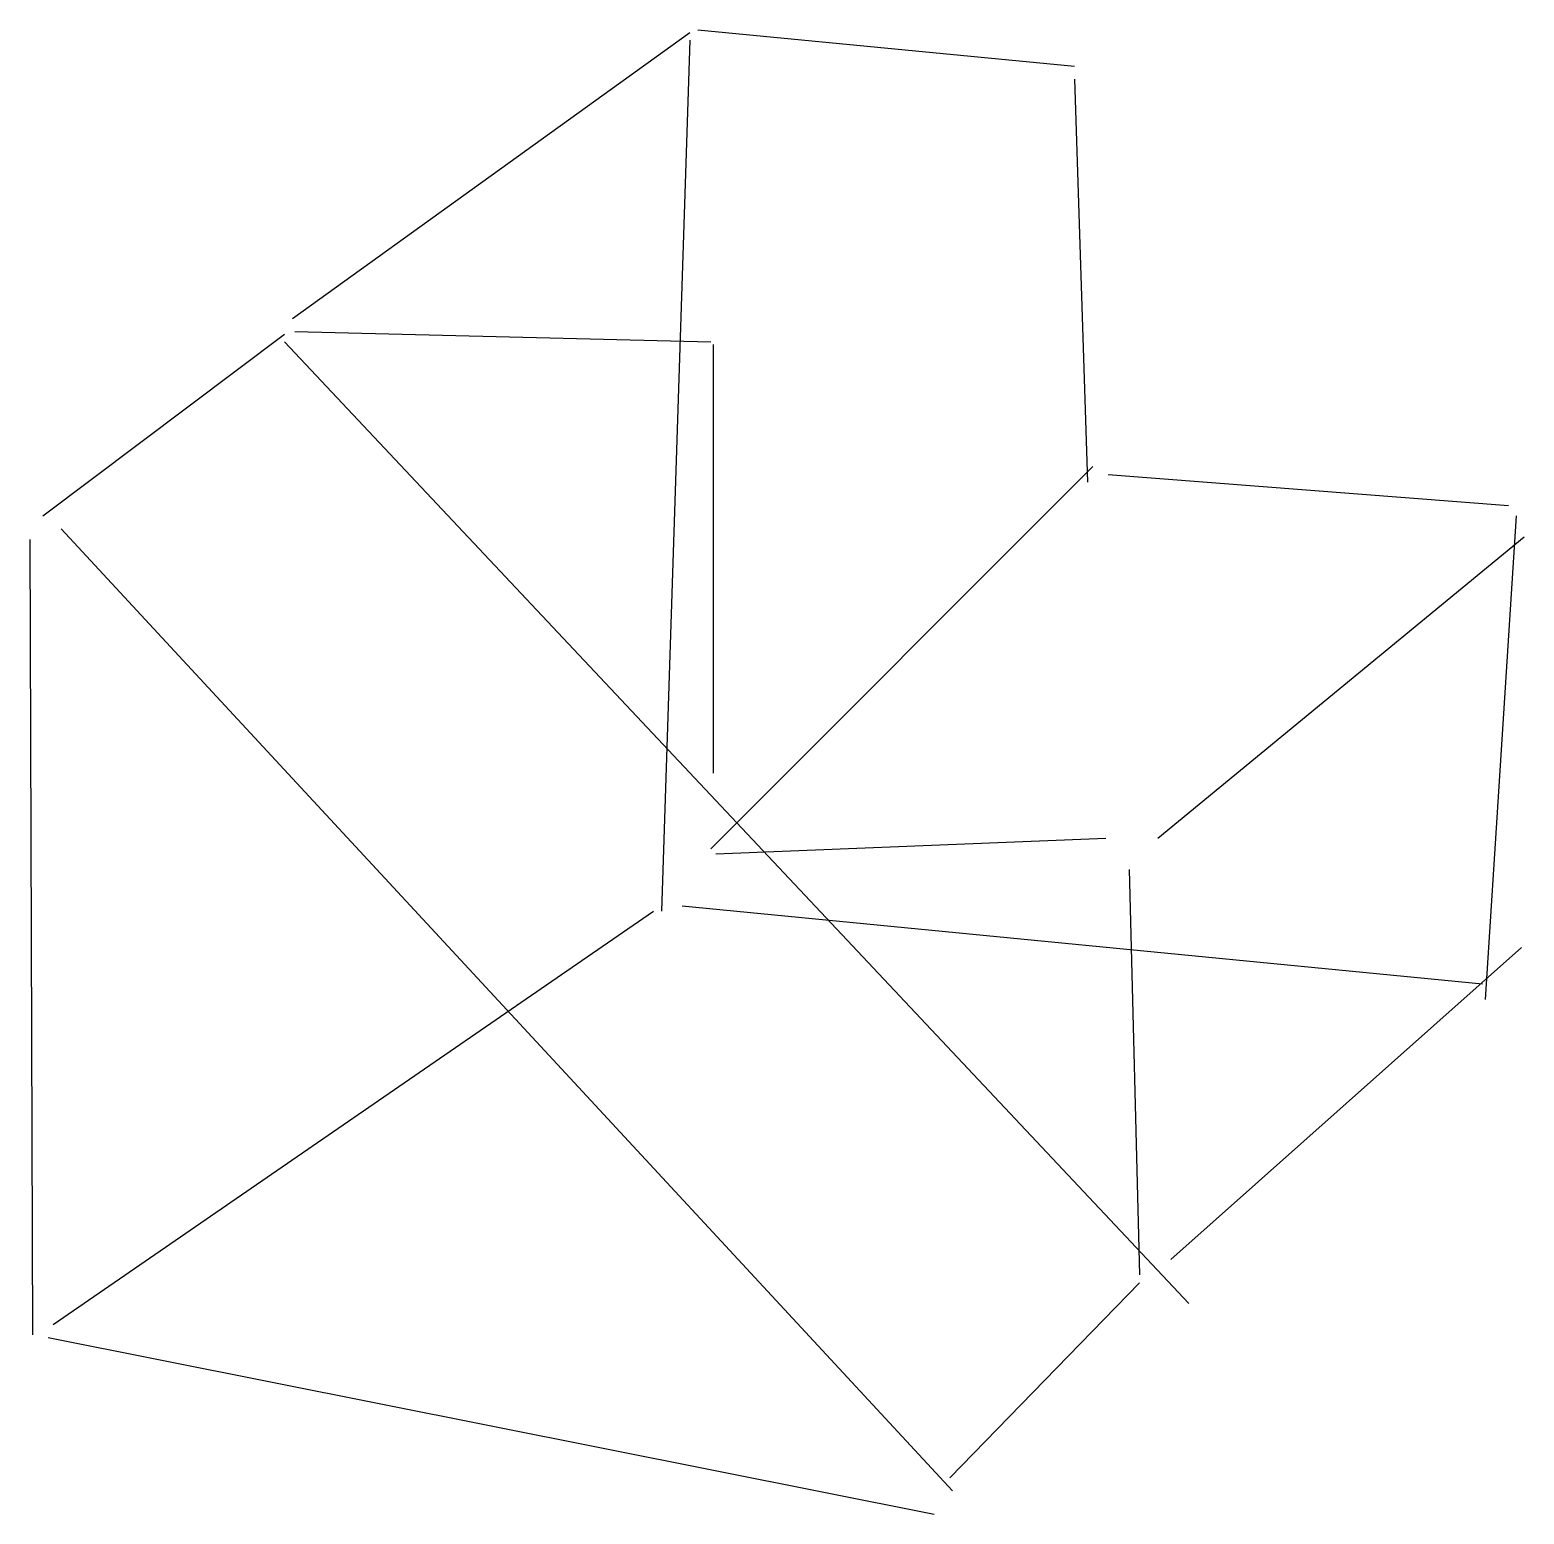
# Model space of a CAD drawing. Header units: metres. Extents: x -96 to 69, y 132 to 297.
import ezdxf

# ---------------------------------------------------------------- set-up
doc = ezdxf.new("R2010")
doc.units = ezdxf.units.M

msp = doc.modelspace()

# ---------------------------------------------------------------- linework, layer by layer
at = {"color": 0, "linetype": 'CONTINUOUS'}
for p, q in [((-67.033438, 264.681388), (-23.015773, 296.328076)), ((-22.152681, 296.615773), (19.563407, 292.588013)), ((-23.015773, 295.464984), (-26.180442, 199.086435)), ((19.563407, 291.149527), (21.001893, 246.556467)), ((-66.745741, 263.242902), (-20.714196, 262.092114)), ((-94.652366, 242.816404), (-67.89653, 262.955205)), ((-67.89653, 262.092114), (32.222082, 155.644164)), ((-20.426498, 261.804416), (-20.426498, 214.334385)), ((-20.714196, 205.991167), (21.577287, 248.28265)), ((23.30347, 247.419558), (67.608833, 243.967192)), ((68.471924, 242.816404), (65.019558, 189.304732)), ((-96.090852, 240.227129), (-95.803155, 152.191798)), ((-92.638486, 241.377918), (6.04164, 134.929968)), ((28.769716, 207.141956), (69.335016, 240.514826)), ((-20.138801, 205.415773), (23.015773, 207.141956)), ((25.605047, 203.68959), (26.755836, 158.808833)), ((-93.501577, 153.342587), (-27.043533, 199.086435)), ((-23.878864, 199.66183), (64.731861, 191.030915)), ((30.208202, 160.535016), (69.047319, 195.058675)), ((5.753943, 136.368454), (26.755836, 157.945741)), ((-94.076972, 151.904101), (4.02776, 132.340694))]:
    msp.add_line(p, q, dxfattribs=at)

doc.saveas('drawing.dxf')
